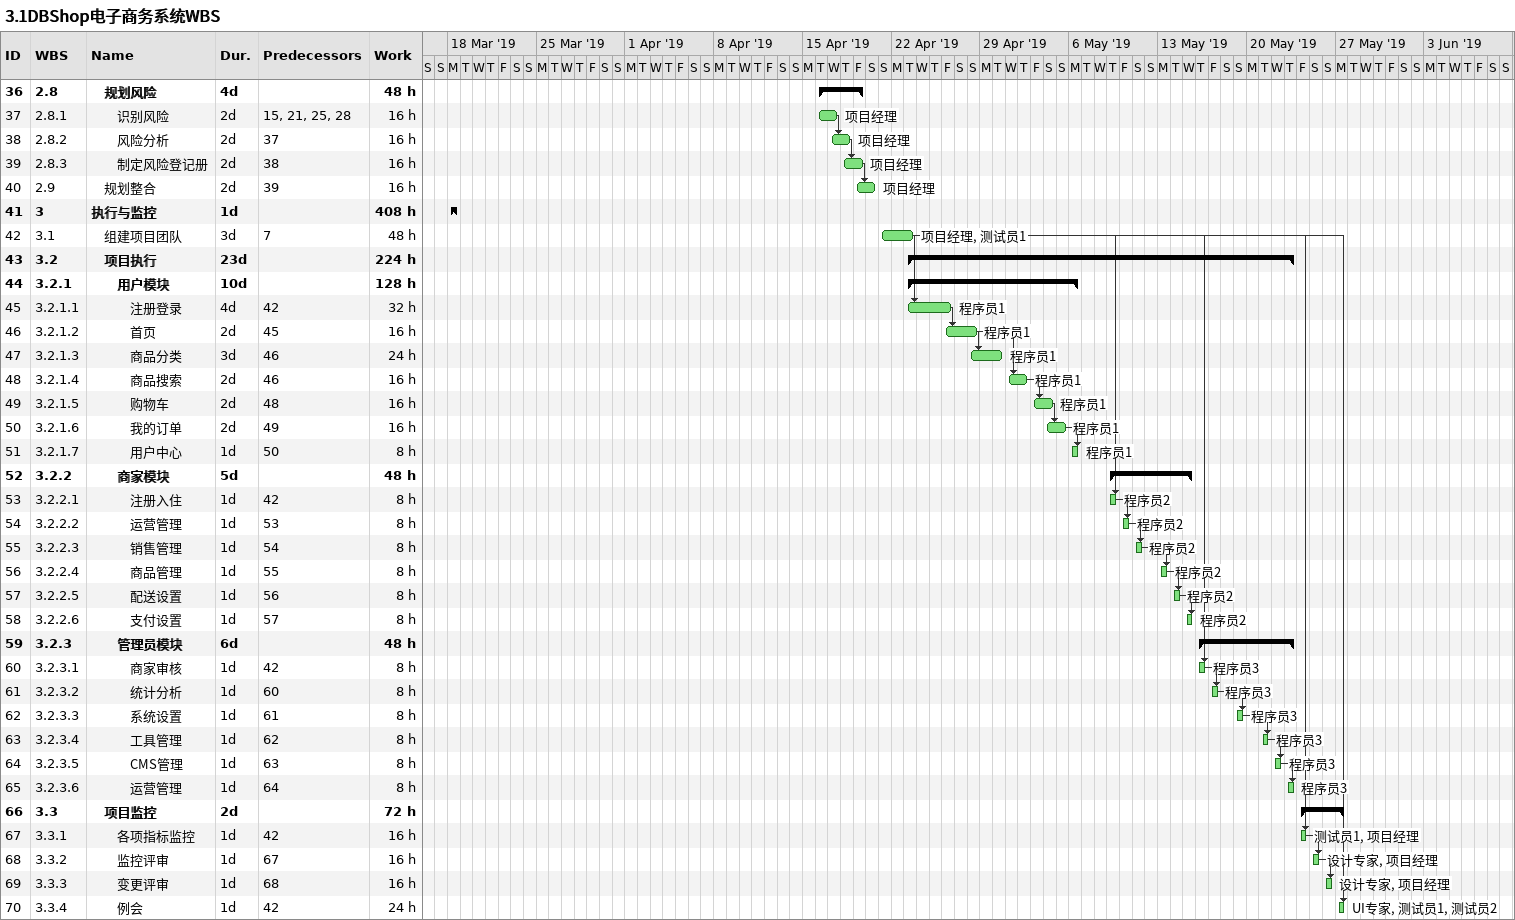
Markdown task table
3.1DBShop电子商务系统WBS

| ID | WBS | Task | Duration | Start | Finish | Predecessors | Resources | Work (h) |
|---|---|---|---|---|---|---|---|---|
| 36 | 2.8 | **规划风险** | 4d | 2019-04-16 | 2019-04-19 |  |  | 48 |
| 37 | 2.8.1 | 识别风险 | 2d | 2019-04-16 | 2019-04-17 | 15, 21, 25, 28 | 项目经理 | 16 |
| 38 | 2.8.2 | 风险分析 | 2d | 2019-04-17 | 2019-04-18 | 37 | 项目经理 | 16 |
| 39 | 2.8.3 | 制定风险登记册 | 2d | 2019-04-18 | 2019-04-19 | 38 | 项目经理 | 16 |
| 40 | 2.9 | 规划整合 | 2d | 2019-04-19 | 2019-04-20 | 39 | 项目经理 | 16 |
| 41 | 3 | **执行与监控** | 1d | 2019-03-18 | 2019-03-18 |  |  | 408 |
| 42 | 3.1 | 组建项目团队 | 3d | 2019-04-21 | 2019-04-23 | 7 | 项目经理, 测试员1 | 48 |
| 43 | 3.2 | **项目执行** | 23d | 2019-04-23 | 2019-05-23 |  |  | 224 |
| 44 | 3.2.1 | **用户模块** | 10d | 2019-04-23 | 2019-05-06 |  |  | 128 |
| 45 | 3.2.1.1 | 注册登录 | 4d | 2019-04-23 | 2019-04-26 | 42 | 程序员1 | 32 |
| 46 | 3.2.1.2 | 首页 | 2d | 2019-04-26 | 2019-04-28 | 45 | 程序员1 | 16 |
| 47 | 3.2.1.3 | 商品分类 | 3d | 2019-04-28 | 2019-04-30 | 46 | 程序员1 | 24 |
| 48 | 3.2.1.4 | 商品搜索 | 2d | 2019-05-01 | 2019-05-02 | 46 | 程序员1 | 16 |
| 49 | 3.2.1.5 | 购物车 | 2d | 2019-05-03 | 2019-05-04 | 48 | 程序员1 | 16 |
| 50 | 3.2.1.6 | 我的订单 | 2d | 2019-05-04 | 2019-05-05 | 49 | 程序员1 | 16 |
| 51 | 3.2.1.7 | 用户中心 | 1d | 2019-05-06 | 2019-05-06 | 50 | 程序员1 | 8 |
| 52 | 3.2.2 | **商家模块** | 5d | 2019-05-09 | 2019-05-15 |  |  | 48 |
| 53 | 3.2.2.1 | 注册入住 | 1d | 2019-05-09 | 2019-05-09 | 42 | 程序员2 | 8 |
| 54 | 3.2.2.2 | 运营管理 | 1d | 2019-05-10 | 2019-05-10 | 53 | 程序员2 | 8 |
| 55 | 3.2.2.3 | 销售管理 | 1d | 2019-05-11 | 2019-05-11 | 54 | 程序员2 | 8 |
| 56 | 3.2.2.4 | 商品管理 | 1d | 2019-05-13 | 2019-05-13 | 55 | 程序员2 | 8 |
| 57 | 3.2.2.5 | 配送设置 | 1d | 2019-05-14 | 2019-05-14 | 56 | 程序员2 | 8 |
| 58 | 3.2.2.6 | 支付设置 | 1d | 2019-05-15 | 2019-05-15 | 57 | 程序员2 | 8 |
| 59 | 3.2.3 | **管理员模块** | 6d | 2019-05-16 | 2019-05-23 |  |  | 48 |
| 60 | 3.2.3.1 | 商家审核 | 1d | 2019-05-16 | 2019-05-16 | 42 | 程序员3 | 8 |
| 61 | 3.2.3.2 | 统计分析 | 1d | 2019-05-17 | 2019-05-17 | 60 | 程序员3 | 8 |
| 62 | 3.2.3.3 | 系统设置 | 1d | 2019-05-19 | 2019-05-19 | 61 | 程序员3 | 8 |
| 63 | 3.2.3.4 | 工具管理 | 1d | 2019-05-21 | 2019-05-21 | 62 | 程序员3 | 8 |
| 64 | 3.2.3.5 | CMS管理 | 1d | 2019-05-22 | 2019-05-22 | 63 | 程序员3 | 8 |
| 65 | 3.2.3.6 | 运营管理 | 1d | 2019-05-23 | 2019-05-23 | 64 | 程序员3 | 8 |
| 66 | 3.3 | **项目监控** | 2d | 2019-05-24 | 2019-05-27 |  |  | 72 |
| 67 | 3.3.1 | 各项指标监控 | 1d | 2019-05-24 | 2019-05-24 | 42 | 测试员1, 项目经理 | 16 |
| 68 | 3.3.2 | 监控评审 | 1d | 2019-05-25 | 2019-05-25 | 67 | 设计专家, 项目经理 | 16 |
| 69 | 3.3.3 | 变更评审 | 1d | 2019-05-26 | 2019-05-26 | 68 | 设计专家, 项目经理 | 16 |
| 70 | 3.3.4 | 例会 | 1d | 2019-05-27 | 2019-05-27 | 42 | UI专家, 测试员1, 测试员2 | 24 |
